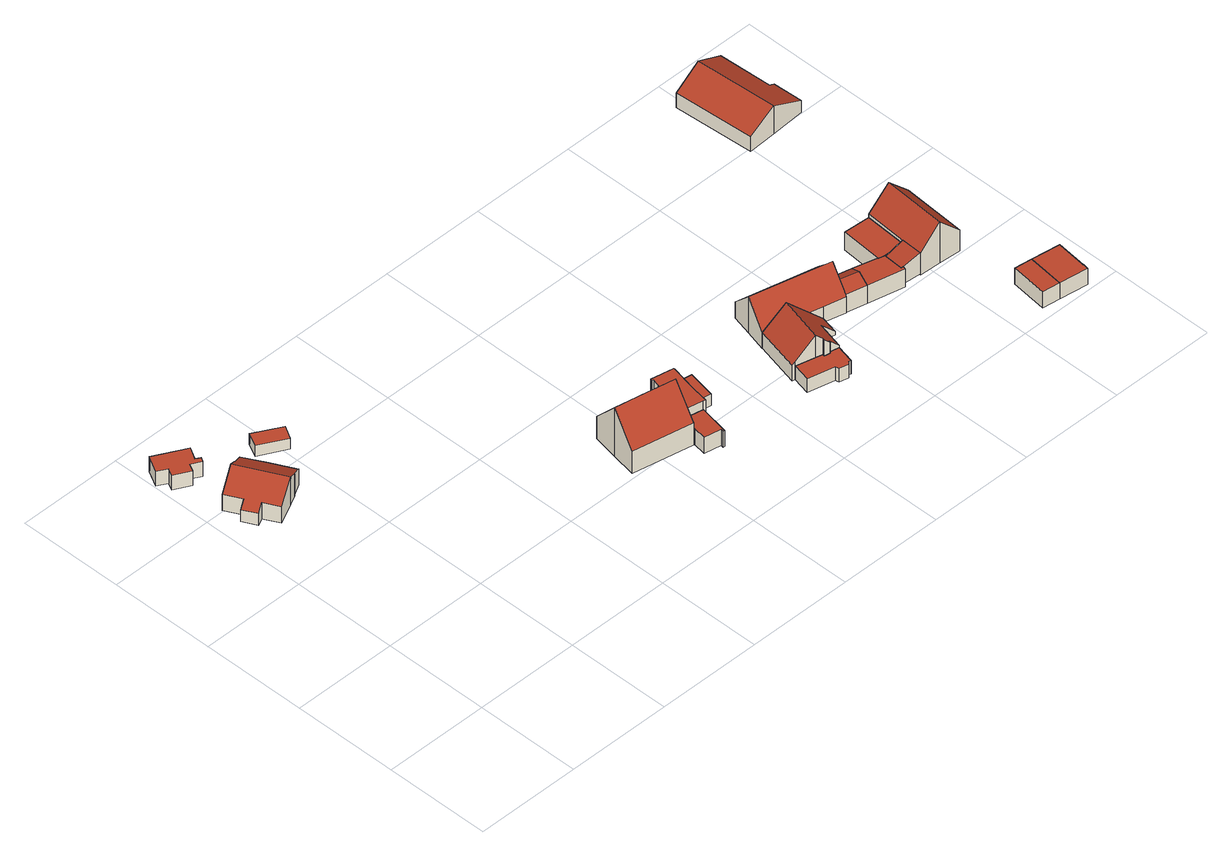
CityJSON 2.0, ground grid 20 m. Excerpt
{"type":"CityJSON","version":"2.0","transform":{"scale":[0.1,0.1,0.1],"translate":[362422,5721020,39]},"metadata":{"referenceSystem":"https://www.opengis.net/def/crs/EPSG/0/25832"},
"CityObjects":{
"building1":{"type":"Building","attributes":{"Geometrietyp2DReferenz":"3000","Gemeindeschluessel":"05513000","function":"31001_2723","roofType":"1000","measuredHeight":3.16,"storeysAboveGround":1},"address":[{"country":"Germany","locality":"Gelsenkirchen","thoroughfareNumber":"654","thoroughfareName":"Ulfkotter Straße"}],"geometry":[{"type":"Solid","lod":"2","boundaries":[[[[0,1,2,3]],[[4,5,1,0]],[[6,7,5,4]],[[8,9,7,6]],[[10,11,9,8]],[[12,13,11,10]],[[14,15,13,12]],[[16,17,15,14]],[[18,19,17,16]],[[3,2,19,18]],[[16,14,12,10,8,6,4,0,3,18]],[[1,5,7,9,11,13,15,17,19,2]]]],"semantics":{"surfaces":[{"type":"WallSurface"},{"type":"RoofSurface"},{"type":"GroundSurface"}],"values":[[0,0,0,0,0,0,0,0,0,0,1,2]]}}]},
"building2":{"type":"Building","attributes":{"Geometrietyp2DReferenz":"3000","Gemeindeschluessel":"05513000","function":"31001_1010","roofType":"3100","measuredHeight":5.74,"storeysAboveGround":1},"address":[{"country":"Germany","locality":"Gelsenkirchen","thoroughfareNumber":"654","thoroughfareName":"Ulfkotter Straße"}],"geometry":[{"type":"Solid","lod":"2","boundaries":[[[[20,21,22,23]],[[24,25,21,20]],[[26,27,25,24]],[[28,29,27,26]],[[30,31,29,28]],[[32,33,31,30]],[[34,35,33,32]],[[36,37,35,34]],[[38,39,37,36]],[[40,41,39,38]],[[42,43,41,40]],[[44,45,43,42]],[[46,47,45,44]],[[48,49,47,46]],[[23,22,49,48]],[[26,24,20,23,48,46,44,28]],[[42,40,38,36,34,32,30,28,44]],[[21,25,27,29,31,33,35,37,39,41,43,45,47,49,22]]]],"semantics":{"surfaces":[{"type":"WallSurface"},{"type":"RoofSurface"},{"type":"GroundSurface"}],"values":[[0,0,0,0,0,0,0,0,0,0,0,0,0,0,0,1,1,2]]}}]},
"building3":{"type":"Building","attributes":{"Geometrietyp2DReferenz":"3000","Gemeindeschluessel":"05513000","function":"31001_2463","roofType":"1000","measuredHeight":2.32},"address":[{"country":"Germany","locality":"Gelsenkirchen","thoroughfareNumber":"654","thoroughfareName":"Ulfkotter Straße"}],"geometry":[{"type":"Solid","lod":"2","boundaries":[[[[50,51,52,53]],[[54,55,51,50]],[[56,57,55,54]],[[53,52,57,56]],[[54,50,53,56]],[[51,55,57,52]]]],"semantics":{"surfaces":[{"type":"WallSurface"},{"type":"RoofSurface"},{"type":"GroundSurface"}],"values":[[0,0,0,0,1,2]]}}]},
"building4":{"type":"Building","attributes":{"Geometrietyp2DReferenz":"3000","Gemeindeschluessel":"05513000","function":"31001_1010","roofType":"3100","measuredHeight":10.25,"storeysAboveGround":1},"address":[{"country":"Germany","locality":"Gelsenkirchen","thoroughfareNumber":"3","thoroughfareName":"Koesfeld"}],"geometry":[{"type":"Solid","lod":"2","boundaries":[[[[58,59,60,61]],[[62,63,59,58]],[[64,65,63,62]],[[66,67,65,64]],[[68,69,67,66]],[[70,71,69,68]],[[72,73,71,70]],[[61,60,73,72]],[[61,72,70,68,58]],[[66,64,62,58,68]],[[59,63,65,67,69,71,73,60]]]],"semantics":{"surfaces":[{"type":"WallSurface"},{"type":"RoofSurface"},{"type":"GroundSurface"}],"values":[[0,0,0,0,0,0,0,0,1,1,2]]}}]},
"building5":{"type":"Building","attributes":{"Geometrietyp2DReferenz":"3000","Gemeindeschluessel":"05513000","function":"51009_1610","roofType":"1000","measuredHeight":3.46},"geometry":[{"type":"Solid","lod":"2","boundaries":[[[[74,75,76,77]],[[78,79,75,74]],[[80,81,79,78]],[[82,83,81,80]],[[84,85,83,82]],[[86,87,85,84]],[[88,89,87,86]],[[90,91,89,88]],[[77,76,91,90]],[[88,86,84,82,80,78,74,77,90]],[[75,79,81,83,85,87,89,91,76]]]],"semantics":{"surfaces":[{"type":"WallSurface"},{"type":"RoofSurface"},{"type":"GroundSurface"}],"values":[[0,0,0,0,0,0,0,0,0,1,2]]}}]},
"building6":{"type":"Building","attributes":{"Geometrietyp2DReferenz":"3000","Gemeindeschluessel":"05513000","function":"31001_1010","roofType":"1000","measuredHeight":1.18},"address":[{"country":"Germany","locality":"Gelsenkirchen","thoroughfareNumber":"3","thoroughfareName":"Koesfeld"}],"geometry":[{"type":"Solid","lod":"2","boundaries":[[[[92,93,94,95]],[[96,97,93,92]],[[98,67,97,96]],[[99,65,67,98]],[[95,94,65,99]],[[98,96,92,95,99]],[[93,97,67,65,94]]]],"semantics":{"surfaces":[{"type":"WallSurface"},{"type":"RoofSurface"},{"type":"GroundSurface"}],"values":[[0,0,0,0,0,1,2]]}}]},
"building7":{"type":"Building","attributes":{"Geometrietyp2DReferenz":"3000","Gemeindeschluessel":"05513000","function":"31001_2463","roofType":"9999","measuredHeight":5.36},"address":[{"country":"Germany","locality":"Gelsenkirchen","thoroughfareNumber":"3","thoroughfareName":"Koesfeld"}],"geometry":[{"type":"Solid","lod":"2","boundaries":[[[[100,101,102,103,104,105,106,107,108,109]],[[107,97,67,108]],[[106,93,97,107]],[[105,110,93,106]],[[104,111,110,105]],[[103,112,111,104]],[[102,113,112,103]],[[101,114,113,102]],[[100,115,114,101]],[[109,71,115,100]],[[108,67,71,109]],[[97,93,110,111,112,113,114,115,71,67]]]],"semantics":{"surfaces":[{"type":"RoofSurface"},{"type":"WallSurface"},{"type":"GroundSurface"}],"values":[[0,1,1,1,1,1,1,1,1,1,1,2]]}}]},
"building8":{"type":"Building","attributes":{"Geometrietyp2DReferenz":"3000","Gemeindeschluessel":"05513000","function":"31001_2463","roofType":"1000","measuredHeight":2.39},"address":[{"country":"Germany","locality":"Gelsenkirchen","thoroughfareNumber":"3","thoroughfareName":"Koesfeld"}],"geometry":[{"type":"Solid","lod":"2","boundaries":[[[[116,117,118,119]],[[120,121,117,116]],[[122,123,121,120]],[[119,118,123,122]],[[120,116,119,122]],[[117,121,123,118]]]],"semantics":{"surfaces":[{"type":"WallSurface"},{"type":"RoofSurface"},{"type":"GroundSurface"}],"values":[[0,0,0,0,1,2]]}}]},
"building9":{"type":"Building","attributes":{"Geometrietyp2DReferenz":"3000","Gemeindeschluessel":"05513000","function":"31001_1010","roofType":"1000","measuredHeight":2.83},"address":[{"country":"Germany","locality":"Gelsenkirchen","thoroughfareNumber":"1","thoroughfareName":"Koesfeld"}],"geometry":[{"type":"Solid","lod":"2","boundaries":[[[[124,125,126,127]],[[128,129,125,124]],[[130,131,129,128]],[[132,133,131,130]],[[134,135,133,132]],[[136,137,135,134]],[[138,139,137,136]],[[140,141,139,138]],[[142,143,141,140]],[[144,145,143,142]],[[146,147,145,144]],[[127,126,147,146]],[[144,142,140,138,136,134,132,130,128,124,127,146]],[[125,129,131,133,135,137,139,141,143,145,147,126]]]],"semantics":{"surfaces":[{"type":"WallSurface"},{"type":"RoofSurface"},{"type":"GroundSurface"}],"values":[[0,0,0,0,0,0,0,0,0,0,0,0,1,2]]}}]},
"building10":{"type":"Building","attributes":{"Geometrietyp2DReferenz":"3000","Gemeindeschluessel":"05513000","function":"31001_1010","roofType":"3100","measuredHeight":7.5},"address":[{"country":"Germany","locality":"Gelsenkirchen","thoroughfareNumber":"1","thoroughfareName":"Koesfeld"}],"geometry":[{"type":"Solid","lod":"2","boundaries":[[[[148,149,150,151]],[[152,153,149,148]],[[154,155,153,152]],[[156,157,155,154]],[[158,159,157,156]],[[160,161,159,158]],[[162,163,161,160]],[[164,165,163,162]],[[166,167,165,164]],[[168,169,167,166]],[[170,171,169,168]],[[172,173,171,170]],[[151,150,173,172]],[[158,156,154,152,160]],[[148,151,172,170,168,166,164,162,160,152]],[[149,153,155,157,159,161,163,165,167,169,171,173,150]]]],"semantics":{"surfaces":[{"type":"WallSurface"},{"type":"RoofSurface"},{"type":"GroundSurface"}],"values":[[0,0,0,0,0,0,0,0,0,0,0,0,0,1,1,2]]}}]},
"building11":{"type":"Building","attributes":{"name":"Schmitz","Geometrietyp2DReferenz":"3000","Gemeindeschluessel":"05513000","function":"31001_1010","roofType":"3100","measuredHeight":7.64,"storeysAboveGround":1},"address":[{"country":"Germany","locality":"Gelsenkirchen","thoroughfareNumber":"1","thoroughfareName":"Koesfeld"}],"geometry":[{"type":"Solid","lod":"2","boundaries":[[[[158,174,175,176]],[[177,178,174,158]],[[179,180,178,177]],[[181,182,180,179]],[[183,184,182,181]],[[185,186,184,183]],[[187,188,186,185]],[[189,190,188,187]],[[176,175,190,189]],[[158,176,189,187,185,177]],[[183,181,179,177,185]],[[174,178,180,182,184,186,188,190,175]]]],"semantics":{"surfaces":[{"type":"WallSurface"},{"type":"RoofSurface"},{"type":"GroundSurface"}],"values":[[0,0,0,0,0,0,0,0,0,1,1,2]]}}]},
"building12":{"type":"Building","attributes":{"Geometrietyp2DReferenz":"3000","Gemeindeschluessel":"05513000","function":"31001_1010","roofType":"3100","measuredHeight":4.99},"address":[{"country":"Germany","locality":"Gelsenkirchen","thoroughfareNumber":"1","thoroughfareName":"Koesfeld"}],"geometry":[{"type":"Solid","lod":"2","boundaries":[[[[191,192,184,193]],[[194,195,192,191]],[[196,188,195,194]],[[193,184,188,196]],[[191,197,194]],[[196,198,193]],[[193,198,197,191]],[[194,197,198,196]],[[192,195,188,184]]]],"semantics":{"surfaces":[{"type":"WallSurface"},{"type":"RoofSurface"},{"type":"GroundSurface"}],"values":[[0,0,0,0,0,0,1,1,2]]}}]},
"building13":{"type":"Building","attributes":{"Geometrietyp2DReferenz":"3000","Gemeindeschluessel":"05513000","function":"31001_1010","roofType":"1000","measuredHeight":3.83},"address":[{"country":"Germany","locality":"Gelsenkirchen","thoroughfareNumber":"1","thoroughfareName":"Koesfeld"}],"geometry":[{"type":"Solid","lod":"2","boundaries":[[[[199,200,192,191]],[[201,202,200,199]],[[203,204,202,201]],[[205,206,204,203]],[[207,208,206,205]],[[209,210,208,207]],[[194,195,210,209]],[[191,192,195,194]],[[209,207,205,203,201,199,191,194]],[[200,202,204,206,208,210,195,192]]]],"semantics":{"surfaces":[{"type":"WallSurface"},{"type":"RoofSurface"},{"type":"GroundSurface"}],"values":[[0,0,0,0,0,0,0,0,1,2]]}}]},
"building14":{"type":"Building","attributes":{"Geometrietyp2DReferenz":"3000","Gemeindeschluessel":"05513000","function":"31001_2724","roofType":"2100","measuredHeight":4.57},"address":[{"country":"Germany","locality":"Gelsenkirchen","thoroughfareNumber":"1","thoroughfareName":"Koesfeld"}],"geometry":[{"type":"Solid","lod":"2","boundaries":[[[[211,212,213,214]],[[215,216,212,211]],[[217,218,216,215]],[[219,220,218,217]],[[214,213,220,219]],[[217,215,211,214,219]],[[212,216,218,220,213]]]],"semantics":{"surfaces":[{"type":"WallSurface"},{"type":"RoofSurface"},{"type":"GroundSurface"}],"values":[[0,0,0,0,0,1,2]]}}]},
"building15":{"type":"Building","attributes":{"Geometrietyp2DReferenz":"3000","Gemeindeschluessel":"05513000","function":"31001_2463","roofType":"1000","measuredHeight":3.82},"address":[{"country":"Germany","locality":"Gelsenkirchen","thoroughfareNumber":"1","thoroughfareName":"Koesfeld"}],"geometry":[{"type":"Solid","lod":"2","boundaries":[[[[221,222,200,199]],[[223,224,222,221]],[[225,226,224,223]],[[203,204,226,225]],[[201,202,204,203]],[[199,200,202,201]],[[203,225,223,221,199,201]],[[222,224,226,204,202,200]]]],"semantics":{"surfaces":[{"type":"WallSurface"},{"type":"RoofSurface"},{"type":"GroundSurface"}],"values":[[0,0,0,0,0,0,1,2]]}}]},
"building16":{"type":"Building","attributes":{"Geometrietyp2DReferenz":"3000","Gemeindeschluessel":"05513000","function":"31001_2463","roofType":"1000","measuredHeight":3.45},"address":[{"country":"Germany","locality":"Gelsenkirchen","thoroughfareNumber":"1","thoroughfareName":"Koesfeld"}],"geometry":[{"type":"Solid","lod":"2","boundaries":[[[[227,228,229,230]],[[231,232,228,227]],[[233,234,232,231]],[[230,229,234,233]],[[231,227,230,233]],[[228,232,234,229]]]],"semantics":{"surfaces":[{"type":"WallSurface"},{"type":"RoofSurface"},{"type":"GroundSurface"}],"values":[[0,0,0,0,1,2]]}}]},
"building17":{"type":"Building","attributes":{"Geometrietyp2DReferenz":"3000","Gemeindeschluessel":"05513000","function":"31001_2120","roofType":"3100","measuredHeight":8.76},"address":[{"country":"Germany","locality":"Gelsenkirchen","thoroughfareNumber":"1","thoroughfareName":"Koesfeld"}],"geometry":[{"type":"Solid","lod":"2","boundaries":[[[[235,236,237,238]],[[239,240,236,235]],[[241,226,240,239]],[[242,224,226,241]],[[243,244,224,242]],[[245,246,244,243]],[[247,248,246,245]],[[238,237,248,247]],[[242,241,239,235,238,243]],[[247,245,243,238]],[[236,240,226,224,244,246,248,237]]]],"semantics":{"surfaces":[{"type":"WallSurface"},{"type":"RoofSurface"},{"type":"GroundSurface"}],"values":[[0,0,0,0,0,0,0,0,1,1,2]]}}]},
"building18":{"type":"Building","attributes":{"Geometrietyp2DReferenz":"3000","Gemeindeschluessel":"05513000","function":"31001_2140","roofType":"1000","measuredHeight":3.42},"address":[{"country":"Germany","locality":"Gelsenkirchen","thoroughfareNumber":"1","thoroughfareName":"Koesfeld"}],"geometry":[{"type":"Solid","lod":"2","boundaries":[[[[249,250,228,227]],[[251,252,250,249]],[[253,254,252,251]],[[255,256,254,253]],[[231,232,256,255]],[[227,228,232,231]],[[255,253,251,249,227,231]],[[250,252,254,256,232,228]]]],"semantics":{"surfaces":[{"type":"WallSurface"},{"type":"RoofSurface"},{"type":"GroundSurface"}],"values":[[0,0,0,0,0,0,1,2]]}}]},
"building19":{"type":"Building","attributes":{"Geometrietyp2DReferenz":"3000","Gemeindeschluessel":"05513000","function":"31001_2723","roofType":"3100","measuredHeight":5.89,"storeysAboveGround":1},"address":[{"country":"Germany","locality":"Gelsenkirchen","thoroughfareNumber":"2","thoroughfareName":"Koesfeld"}],"geometry":[{"type":"Solid","lod":"2","boundaries":[[[[257,258,259,260]],[[261,262,258,257]],[[263,264,262,261]],[[265,266,264,263]],[[267,268,266,265]],[[269,270,268,267]],[[271,272,270,269]],[[260,259,272,271]],[[261,257,260,263]],[[271,269,267,265,263,260]],[[258,262,264,266,268,270,272,259]]]],"semantics":{"surfaces":[{"type":"WallSurface"},{"type":"RoofSurface"},{"type":"GroundSurface"}],"values":[[0,0,0,0,0,0,0,0,1,1,2]]}}]}
},
"vertices":[
[80,715,39],[80,715,8],[21,746,8],[21,746,39],[67,693,39],[67,693,8],[76,687,39],[76,687,8],[71,679,39],[71,679,8],[52,689,39],[52,689,8],[45,675,39],[45,675,8],[15,691,39],[15,691,8],[22,705,39],[22,705,8],[4,715,39],[4,715,8],
[38,564,34],[38,564,9],[52,538,9],[52,538,34],[52,571,43],[52,571,9],[36,602,43],[36,602,9],[76,623,67],[76,623,9],[93,632,56],[93,632,9],[94,631,56],[94,631,9],[116,643,43],[116,643,9],[137,606,42],[137,606,9],[161,558,43],[161,558,9],[138,546,56],[138,546,9],[138,545,56],[138,545,9],[121,536,67],[121,536,9],[81,516,43],[81,516,9],[66,545,43],[66,545,9],
[224,650,32],[224,650,9],[173,678,9],[173,678,32],[210,625,32],[210,625,9],[160,652,32],[160,652,9],
[548,251,118],[548,251,15],[539,204,15],[539,204,62],[557,299,62],[557,299,15],[640,284,62],[640,284,15],[670,278,62],[670,278,15],[661,230,118],[661,230,15],[657,208,92],[657,208,15],[652,182,62],[652,182,15],
[652,180,51],[652,180,17],[653,180,17],[653,180,51],[652,182,51],[652,182,17],[657,208,51],[657,208,17],[693,201,51],[693,201,17],[682,144,51],[682,144,17],[679,144,51],[679,144,17],[680,149,51],[680,149,17],[648,155,51],[648,155,17],
[670,290,27],[670,290,15],[642,296,15],[642,296,27],[673,290,27],[673,290,15],[670,278,27],[640,284,27],
[693,201,69],[697,200,69],[702,231,69],[713,284,69],[713,286,69],[671,294,69],[670,290,69],[673,290,69],[670,278,69],[657,208,69],[671,294,15],[713,286,15],[713,284,15],[702,231,15],[697,200,15],[693,201,15],
[745,278,40],[745,278,16],[713,284,16],[713,284,40],[735,225,40],[735,225,16],[702,231,40],[702,231,16],
[917,162,45],[917,162,17],[868,174,17],[868,174,45],[916,158,45],[916,158,17],[927,156,45],[927,156,17],[928,159,45],[928,159,17],[946,155,45],[946,155,17],[938,121,45],[938,121,17],[934,122,45],[934,122,17],[929,117,45],[929,117,17],[912,121,45],[912,121,17],[910,128,45],[910,128,17],[860,140,45],[860,140,17],
[917,162,79],[917,162,16],[916,158,16],[916,158,79],[905,165,91],[905,165,16],[868,174,54],[868,174,16],[863,175,49],[863,175,16],[884,261,49],[884,261,16],[926,251,91],[926,251,16],[992,235,24],[992,235,16],[984,201,24],[984,201,16],[959,207,49],[959,207,16],[946,155,49],[946,155,16],[928,159,68],[928,159,16],[927,156,68],[927,156,16],
[884,261,15],[992,235,15],[992,235,48],[894,301,91],[894,301,15],[904,340,49],[904,340,15],[1052,305,49],[1052,305,15],[1044,271,84],[1044,271,15],[1043,265,91],[1043,265,15],[1034,226,50],[1034,226,15],[1033,225,49],[1033,225,15],
[1082,262,53],[1082,262,15],[1044,271,53],[1071,217,53],[1071,217,15],[1034,226,53],[1076,240,65],[1039,249,65],
[1127,250,53],[1127,250,15],[1127,249,53],[1127,249,15],[1139,246,53],[1139,246,15],[1137,208,53],[1137,208,15],[1141,208,53],[1141,208,15],[1140,202,53],[1140,202,15],
[1139,246,50],[1139,246,16],[1137,208,16],[1137,208,50],[1178,245,61],[1178,245,16],[1176,205,61],[1176,205,16],[1141,208,52],[1141,208,16],
[1133,328,53],[1133,328,15],[1183,325,53],[1183,325,15],[1178,245,53],[1178,245,15],
[1295,80,51],[1295,80,17],[1262,84,17],[1262,84,51],[1287,10,51],[1287,10,17],[1254,15,51],[1254,15,17],
[1176,204,60],[1176,204,15],[1216,202,15],[1216,202,102],[1176,205,60],[1176,205,15],[1178,245,60],[1183,325,60],[1224,322,102],[1224,322,15],[1265,320,60],[1265,320,15],[1257,199,60],[1257,199,15],
[1349,72,51],[1349,72,17],[1342,14,51],[1342,14,17],[1343,14,51],[1343,14,17],[1341,3,51],[1341,3,17],
[1194,593,41],[1194,593,10],[1248,596,10],[1248,596,69],[1184,746,41],[1184,746,10],[1239,752,69],[1239,752,10],[1293,757,41],[1293,757,10],[1299,656,41],[1299,656,10],[1310,657,35],[1310,657,10],[1313,600,35],[1313,600,10]
]}
